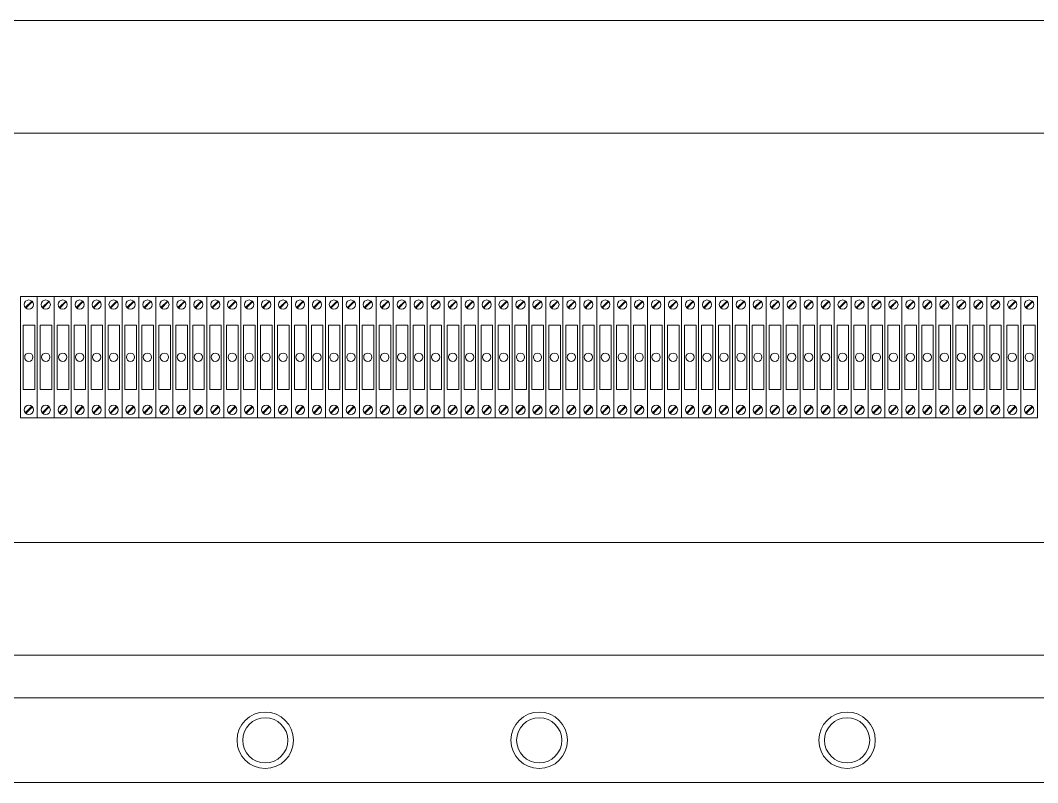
# Model space of a CAD drawing. Header units: millimetres. Extents: x 32626 to 72822, y 60047 to 123188.
# Drawn here: x 39534.2 to 39966.4, y 61212.8 to 61536.8 of the extents above; entities that cross this region are included whole.
import ezdxf

# ---------------------------------------------------------------- set-up
doc = ezdxf.new("R2010")
doc.units = ezdxf.units.MM
doc.header["$LTSCALE"] = 10
doc.layers.add('1轮廓实线层', color=7, linetype='Continuous', lineweight=18)

msp = doc.modelspace()

# ---------------------------------------------------------------- linework, layer by layer
at = {"layer": '1轮廓实线层'}
for p, q in [((40446.1, 61536.79), (39073.97, 61536.79)), ((40446.1, 61488.79), (39073.97, 61488.79)), ((39966.1, 61314.93), (39073.97, 61314.93)), ((40446.1, 61314.93), (39073.97, 61314.93)), ((40494.1, 61266.93), (39025.97, 61266.93)), ((38965.63, 61248.79), (40554.43, 61248.79)), ((38931.45, 61212.79), (40592.25, 61212.79))]:
    msp.add_line(p, q, dxfattribs=at)
at = {"layer": '1轮廓实线层', "lineweight": 13}
for p, q in [((39534.19, 61419.42), (39541.39, 61419.42)), ((39534.19, 61367.82), (39534.19, 61419.42)), ((39541.39, 61419.42), (39541.39, 61367.82)), ((39541.39, 61419.42), (39548.59, 61419.42)), ((39541.39, 61367.82), (39541.39, 61419.42)), ((39548.59, 61419.42), (39548.59, 61367.82)), ((39548.6, 61419.42), (39555.8, 61419.42)), ((39548.6, 61367.82), (39548.6, 61419.42)), ((39555.8, 61419.42), (39555.8, 61367.82)), ((39555.8, 61419.42), (39563, 61419.42)), ((39555.8, 61367.82), (39555.8, 61419.42)), ((39563, 61419.42), (39563, 61367.82)), ((39563, 61419.42), (39570.2, 61419.42)), ((39563, 61367.82), (39563, 61419.42)), ((39570.2, 61419.42), (39570.2, 61367.82)), ((39570.2, 61419.42), (39577.4, 61419.42)), ((39570.2, 61367.82), (39570.2, 61419.42)), ((39577.4, 61419.42), (39577.4, 61367.82)), ((39577.4, 61419.42), (39584.6, 61419.42)), ((39577.4, 61367.82), (39577.4, 61419.42)), ((39584.6, 61419.42), (39584.6, 61367.82)), ((39584.6, 61419.42), (39591.8, 61419.42)), ((39584.6, 61367.82), (39584.6, 61419.42)), ((39591.8, 61419.42), (39591.8, 61367.82)), ((39591.81, 61419.42), (39599.01, 61419.42)), ((39591.81, 61367.82), (39591.81, 61419.42)), ((39599.01, 61419.42), (39599.01, 61367.82)), ((39599.01, 61419.42), (39606.21, 61419.42)), ((39599.01, 61367.82), (39599.01, 61419.42)), ((39606.21, 61419.42), (39606.21, 61367.82)), ((39606.21, 61419.42), (39613.41, 61419.42)), ((39606.21, 61367.82), (39606.21, 61419.42)), ((39613.41, 61419.42), (39613.41, 61367.82)), ((39613.41, 61419.42), (39620.61, 61419.42)), ((39613.41, 61367.82), (39613.41, 61419.42)), ((39620.61, 61419.42), (39620.61, 61367.82)), ((39620.61, 61419.42), (39627.81, 61419.42)), ((39620.61, 61367.82), (39620.61, 61419.42)), ((39627.81, 61419.42), (39627.81, 61367.82)), ((39627.81, 61419.42), (39635.01, 61419.42)), ((39627.81, 61367.82), (39627.81, 61419.42)), ((39635.01, 61419.42), (39635.01, 61367.82)), ((39635.02, 61419.42), (39642.22, 61419.42)), ((39635.02, 61367.82), (39635.02, 61419.42)), ((39642.22, 61419.42), (39642.22, 61367.82)), ((39642.22, 61419.42), (39649.42, 61419.42)), ((39642.22, 61367.82), (39642.22, 61419.42)), ((39649.42, 61419.42), (39649.42, 61367.82)), ((39649.42, 61419.42), (39656.62, 61419.42)), ((39649.42, 61367.82), (39649.42, 61419.42)), ((39656.62, 61419.42), (39656.62, 61367.82)), ((39656.62, 61419.42), (39663.82, 61419.42)), ((39656.62, 61367.82), (39656.62, 61419.42)), ((39663.82, 61419.42), (39663.82, 61367.82)), ((39663.82, 61419.42), (39671.02, 61419.42)), ((39663.82, 61367.82), (39663.82, 61419.42)), ((39671.02, 61419.42), (39671.02, 61367.82)), ((39671.02, 61419.42), (39678.22, 61419.42)), ((39671.02, 61367.82), (39671.02, 61419.42)), ((39678.22, 61419.42), (39678.22, 61367.82)), ((39678.22, 61419.42), (39685.42, 61419.42)), ((39678.22, 61367.82), (39678.22, 61419.42)), ((39685.42, 61419.42), (39685.42, 61367.82)), ((39685.43, 61419.42), (39692.63, 61419.42)), ((39685.43, 61367.82), (39685.43, 61419.42)), ((39692.63, 61419.42), (39692.63, 61367.82)), ((39692.63, 61419.42), (39699.83, 61419.42)), ((39692.63, 61367.82), (39692.63, 61419.42)), ((39699.83, 61419.42), (39699.83, 61367.82)), ((39699.83, 61419.42), (39707.03, 61419.42)), ((39699.83, 61367.82), (39699.83, 61419.42)), ((39707.03, 61419.42), (39707.03, 61367.82)), ((39707.03, 61419.42), (39714.23, 61419.42)), ((39707.03, 61367.82), (39707.03, 61419.42)), ((39714.23, 61419.42), (39714.23, 61367.82)), ((39714.3, 61419.42), (39721.5, 61419.42)), ((39721.5, 61419.42), (39721.5, 61367.82)), ((39721.5, 61419.42), (39728.7, 61419.42)), ((39721.5, 61367.82), (39721.5, 61419.42)), ((39728.7, 61419.42), (39728.7, 61367.82)), ((39728.7, 61419.42), (39735.9, 61419.42)), ((39728.7, 61367.82), (39728.7, 61419.42)), ((39735.9, 61419.42), (39735.9, 61367.82)), ((39735.9, 61419.42), (39743.1, 61419.42)), ((39735.9, 61367.82), (39735.9, 61419.42)), ((39743.1, 61419.42), (39743.1, 61367.82)), ((39743.1, 61419.42), (39750.3, 61419.42)), ((39743.1, 61367.82), (39743.1, 61419.42)), ((39750.3, 61419.42), (39750.3, 61367.82)), ((39750.31, 61419.42), (39757.51, 61419.42)), ((39750.31, 61367.82), (39750.31, 61419.42)), ((39757.51, 61419.42), (39757.51, 61367.82)), ((39757.51, 61419.42), (39764.71, 61419.42)), ((39757.51, 61367.82), (39757.51, 61419.42)), ((39764.71, 61419.42), (39764.71, 61367.82)), ((39764.71, 61419.42), (39771.91, 61419.42)), ((39764.71, 61367.82), (39764.71, 61419.42)), ((39771.91, 61419.42), (39771.91, 61367.82)), ((39771.91, 61419.42), (39779.11, 61419.42)), ((39771.91, 61367.82), (39771.91, 61419.42)), ((39779.11, 61419.42), (39779.11, 61367.82)), ((39779.11, 61419.42), (39786.31, 61419.42)), ((39779.11, 61367.82), (39779.11, 61419.42)), ((39786.31, 61419.42), (39786.31, 61367.82)), ((39786.31, 61419.42), (39793.51, 61419.42)), ((39786.31, 61367.82), (39786.31, 61419.42)), ((39793.51, 61419.42), (39793.51, 61367.82)), ((39793.51, 61419.42), (39800.71, 61419.42)), ((39793.51, 61367.82), (39793.51, 61419.42)), ((39800.71, 61419.42), (39800.71, 61367.82)), ((39800.72, 61419.42), (39807.92, 61419.42)), ((39800.72, 61367.82), (39800.72, 61419.42)), ((39807.92, 61419.42), (39807.92, 61367.82)), ((39807.92, 61419.42), (39815.12, 61419.42)), ((39807.92, 61367.82), (39807.92, 61419.42)), ((39815.12, 61419.42), (39815.12, 61367.82)), ((39815.12, 61419.42), (39822.32, 61419.42)), ((39815.12, 61367.82), (39815.12, 61419.42)), ((39822.32, 61419.42), (39822.32, 61367.82)), ((39822.32, 61419.42), (39829.52, 61419.42)), ((39822.32, 61367.82), (39822.32, 61419.42)), ((39829.52, 61419.42), (39829.52, 61367.82)), ((39829.52, 61419.42), (39836.72, 61419.42)), ((39829.52, 61367.82), (39829.52, 61419.42)), ((39836.72, 61419.42), (39836.72, 61367.82)), ((39836.72, 61419.42), (39843.92, 61419.42)), ((39836.72, 61367.82), (39836.72, 61419.42)), ((39843.92, 61419.42), (39843.92, 61367.82)), ((39843.93, 61419.42), (39851.13, 61419.42)), ((39843.93, 61367.82), (39843.93, 61419.42)), ((39851.13, 61419.42), (39851.13, 61367.82)), ((39851.13, 61419.42), (39858.33, 61419.42)), ((39851.13, 61367.82), (39851.13, 61419.42)), ((39858.33, 61419.42), (39858.33, 61367.82)), ((39858.33, 61419.42), (39865.53, 61419.42)), ((39858.33, 61367.82), (39858.33, 61419.42)), ((39865.53, 61419.42), (39865.53, 61367.82)), ((39865.53, 61367.82), (39865.53, 61419.42)), ((39865.53, 61419.42), (39872.73, 61419.42)), ((39865.53, 61367.82), (39865.53, 61419.42)), ((39872.73, 61419.42), (39872.73, 61367.82)), ((39872.73, 61419.42), (39879.93, 61419.42)), ((39872.73, 61367.82), (39872.73, 61419.42)), ((39879.93, 61419.42), (39879.93, 61367.82)), ((39879.94, 61419.42), (39887.14, 61419.42)), ((39879.94, 61367.82), (39879.94, 61419.42)), ((39887.14, 61419.42), (39887.14, 61367.82)), ((39887.14, 61419.42), (39894.34, 61419.42)), ((39887.14, 61367.82), (39887.14, 61419.42)), ((39894.34, 61419.42), (39894.34, 61367.82)), ((39894.34, 61419.42), (39901.54, 61419.42)), ((39894.34, 61367.82), (39894.34, 61419.42)), ((39901.54, 61419.42), (39901.54, 61367.82)), ((39901.54, 61419.42), (39908.74, 61419.42)), ((39901.54, 61367.82), (39901.54, 61419.42)), ((39908.74, 61419.42), (39908.74, 61367.82)), ((39908.74, 61419.42), (39915.94, 61419.42)), ((39908.74, 61367.82), (39908.74, 61419.42)), ((39915.94, 61419.42), (39915.94, 61367.82)), ((39915.94, 61419.42), (39923.14, 61419.42)), ((39915.94, 61367.82), (39915.94, 61419.42)), ((39923.14, 61419.42), (39923.14, 61367.82)), ((39923.21, 61419.42), (39930.41, 61419.42)), ((39930.41, 61419.42), (39930.41, 61367.82)), ((39930.41, 61419.42), (39937.61, 61419.42)), ((39930.41, 61367.82), (39930.41, 61419.42)), ((39937.61, 61419.42), (39937.61, 61367.82)), ((39937.61, 61419.42), (39944.81, 61419.42)), ((39937.61, 61367.82), (39937.61, 61419.42)), ((39944.81, 61419.42), (39944.81, 61367.82)), ((39944.81, 61419.42), (39952.01, 61419.42)), ((39944.81, 61367.82), (39944.81, 61419.42)), ((39952.01, 61419.42), (39952.01, 61367.82)), ((39952.02, 61419.42), (39959.22, 61419.42)), ((39952.02, 61367.82), (39952.02, 61419.42)), ((39959.22, 61419.42), (39959.22, 61367.82)), ((39959.22, 61419.42), (39966.42, 61419.42)), ((39959.22, 61367.82), (39959.22, 61419.42)), ((39966.42, 61419.42), (39966.42, 61367.82)), ((39536.29, 61414.74), (39539.05, 61417.49)), ((39536.54, 61414.49), (39539.29, 61417.25)), ((39543.5, 61414.74), (39546.25, 61417.49)), ((39543.74, 61414.49), (39546.49, 61417.25)), ((39550.7, 61414.74), (39553.45, 61417.49)), ((39550.94, 61414.49), (39553.7, 61417.25)), ((39557.9, 61414.74), (39560.66, 61417.49)), ((39558.14, 61414.49), (39560.9, 61417.25)), ((39565.1, 61414.74), (39567.86, 61417.49)), ((39565.34, 61414.49), (39568.1, 61417.25)), ((39572.3, 61414.74), (39575.06, 61417.49)), ((39572.54, 61414.49), (39575.3, 61417.25)), ((39579.5, 61414.74), (39582.26, 61417.49)), ((39579.74, 61414.49), (39582.5, 61417.25)), ((39586.7, 61414.74), (39589.46, 61417.49)), ((39586.95, 61414.49), (39589.7, 61417.25)), ((39593.91, 61414.74), (39596.66, 61417.49)), ((39594.15, 61414.49), (39596.91, 61417.25)), ((39601.11, 61414.74), (39603.87, 61417.49)), ((39601.35, 61414.49), (39604.11, 61417.25)), ((39608.31, 61414.74), (39611.07, 61417.49)), ((39608.55, 61414.49), (39611.31, 61417.25)), ((39615.51, 61414.74), (39618.27, 61417.49)), ((39615.75, 61414.49), (39618.51, 61417.25)), ((39622.71, 61414.74), (39625.47, 61417.49)), ((39622.95, 61414.49), (39625.71, 61417.25)), ((39629.91, 61414.74), (39632.67, 61417.49)), ((39630.16, 61414.49), (39632.91, 61417.25)), ((39637.12, 61414.74), (39639.87, 61417.49)), ((39637.36, 61414.49), (39640.12, 61417.25)), ((39644.32, 61414.74), (39647.08, 61417.49)), ((39644.56, 61414.49), (39647.32, 61417.25)), ((39651.52, 61414.74), (39654.28, 61417.49)), ((39651.76, 61414.49), (39654.52, 61417.25)), ((39658.72, 61414.74), (39661.48, 61417.49)), ((39658.96, 61414.49), (39661.72, 61417.25)), ((39665.92, 61414.74), (39668.68, 61417.49)), ((39666.16, 61414.49), (39668.92, 61417.25)), ((39673.12, 61414.74), (39675.88, 61417.49)), ((39673.37, 61414.49), (39676.12, 61417.25)), ((39680.33, 61414.74), (39683.08, 61417.49)), ((39680.57, 61414.49), (39683.33, 61417.25)), ((39687.53, 61414.74), (39690.28, 61417.49)), ((39687.77, 61414.49), (39690.53, 61417.25)), ((39694.73, 61414.74), (39697.49, 61417.49)), ((39694.97, 61414.49), (39697.73, 61417.25)), ((39701.93, 61414.74), (39704.69, 61417.49)), ((39702.17, 61414.49), (39704.93, 61417.25)), ((39709.13, 61414.74), (39711.89, 61417.49)), ((39709.37, 61414.49), (39712.13, 61417.25)), ((39716.4, 61414.74), (39719.16, 61417.49)), ((39716.64, 61414.49), (39719.4, 61417.25)), ((39723.6, 61414.74), (39726.36, 61417.49)), ((39723.84, 61414.49), (39726.6, 61417.25)), ((39730.8, 61414.74), (39733.56, 61417.49)), ((39731.04, 61414.49), (39733.8, 61417.25)), ((39738, 61414.74), (39740.76, 61417.49)), ((39738.24, 61414.49), (39741, 61417.25)), ((39745.2, 61414.74), (39747.96, 61417.49)), ((39745.45, 61414.49), (39748.2, 61417.25)), ((39752.41, 61414.74), (39755.16, 61417.49)), ((39752.65, 61414.49), (39755.41, 61417.25)), ((39759.61, 61414.74), (39762.37, 61417.49)), ((39759.85, 61414.49), (39762.61, 61417.25)), ((39766.81, 61414.74), (39769.57, 61417.49)), ((39767.05, 61414.49), (39769.81, 61417.25)), ((39774.01, 61414.74), (39776.77, 61417.49)), ((39774.25, 61414.49), (39777.01, 61417.25)), ((39781.21, 61414.74), (39783.97, 61417.49)), ((39781.45, 61414.49), (39784.21, 61417.25)), ((39788.41, 61414.74), (39791.17, 61417.49)), ((39788.66, 61414.49), (39791.41, 61417.25)), ((39795.62, 61414.74), (39798.37, 61417.49)), ((39795.86, 61414.49), (39798.62, 61417.25)), ((39802.82, 61414.74), (39805.57, 61417.49)), ((39803.06, 61414.49), (39805.82, 61417.25)), ((39810.02, 61414.74), (39812.78, 61417.49)), ((39810.26, 61414.49), (39813.02, 61417.25)), ((39817.22, 61414.74), (39819.98, 61417.49)), ((39817.46, 61414.49), (39820.22, 61417.25)), ((39824.42, 61414.74), (39827.18, 61417.49)), ((39824.66, 61414.49), (39827.42, 61417.25)), ((39831.62, 61414.74), (39834.38, 61417.49)), ((39831.87, 61414.49), (39834.62, 61417.25)), ((39838.82, 61414.74), (39841.58, 61417.49)), ((39839.07, 61414.49), (39841.82, 61417.25)), ((39846.03, 61414.74), (39848.78, 61417.49)), ((39846.27, 61414.49), (39849.03, 61417.25)), ((39853.23, 61414.74), (39855.99, 61417.49)), ((39853.47, 61414.49), (39856.23, 61417.25)), ((39860.43, 61414.74), (39863.19, 61417.49)), ((39860.67, 61414.49), (39863.43, 61417.25)), ((39867.63, 61414.74), (39870.39, 61417.49)), ((39867.87, 61414.49), (39870.63, 61417.25)), ((39874.83, 61414.74), (39877.59, 61417.49)), ((39875.08, 61414.49), (39877.83, 61417.25)), ((39882.04, 61414.74), (39884.79, 61417.49)), ((39882.28, 61414.49), (39885.04, 61417.25)), ((39889.24, 61414.74), (39892, 61417.49)), ((39889.48, 61414.49), (39892.24, 61417.25)), ((39896.44, 61414.74), (39899.2, 61417.49)), ((39896.68, 61414.49), (39899.44, 61417.25)), ((39903.64, 61414.74), (39906.4, 61417.49)), ((39903.88, 61414.49), (39906.64, 61417.25)), ((39910.84, 61414.74), (39913.6, 61417.49)), ((39911.08, 61414.49), (39913.84, 61417.25)), ((39918.04, 61414.74), (39920.8, 61417.49)), ((39918.29, 61414.49), (39921.04, 61417.25)), ((39925.31, 61414.74), (39928.07, 61417.49)), ((39925.55, 61414.49), (39928.31, 61417.25)), ((39932.51, 61414.74), (39935.27, 61417.49)), ((39932.75, 61414.49), (39935.51, 61417.25)), ((39939.71, 61414.74), (39942.47, 61417.49)), ((39939.95, 61414.49), (39942.71, 61417.25)), ((39946.91, 61414.74), (39949.67, 61417.49)), ((39947.16, 61414.49), (39949.91, 61417.25)), ((39954.12, 61414.74), (39956.87, 61417.49)), ((39954.36, 61414.49), (39957.12, 61417.25)), ((39961.32, 61414.74), (39964.08, 61417.49)), ((39961.56, 61414.49), (39964.32, 61417.25)), ((39536.29, 61369.98), (39539.05, 61372.74)), ((39536.54, 61369.74), (39539.29, 61372.5)), ((39543.5, 61369.98), (39546.25, 61372.74)), ((39543.74, 61369.74), (39546.49, 61372.5)), ((39550.7, 61369.98), (39553.45, 61372.74)), ((39550.94, 61369.74), (39553.7, 61372.5)), ((39557.9, 61369.98), (39560.66, 61372.74)), ((39558.14, 61369.74), (39560.9, 61372.5)), ((39565.1, 61369.98), (39567.86, 61372.74)), ((39565.34, 61369.74), (39568.1, 61372.5)), ((39572.3, 61369.98), (39575.06, 61372.74)), ((39572.54, 61369.74), (39575.3, 61372.5)), ((39579.5, 61369.98), (39582.26, 61372.74)), ((39579.74, 61369.74), (39582.5, 61372.5)), ((39586.7, 61369.98), (39589.46, 61372.74)), ((39586.95, 61369.74), (39589.7, 61372.5)), ((39593.91, 61369.98), (39596.66, 61372.74)), ((39594.15, 61369.74), (39596.91, 61372.5)), ((39601.11, 61369.98), (39603.87, 61372.74)), ((39601.35, 61369.74), (39604.11, 61372.5)), ((39608.31, 61369.98), (39611.07, 61372.74)), ((39608.55, 61369.74), (39611.31, 61372.5)), ((39615.51, 61369.98), (39618.27, 61372.74)), ((39615.75, 61369.74), (39618.51, 61372.5)), ((39622.71, 61369.98), (39625.47, 61372.74)), ((39622.95, 61369.74), (39625.71, 61372.5)), ((39629.91, 61369.98), (39632.67, 61372.74)), ((39630.16, 61369.74), (39632.91, 61372.5)), ((39637.12, 61369.98), (39639.87, 61372.74)), ((39637.36, 61369.74), (39640.12, 61372.5)), ((39644.32, 61369.98), (39647.08, 61372.74)), ((39644.56, 61369.74), (39647.32, 61372.5)), ((39651.52, 61369.98), (39654.28, 61372.74)), ((39651.76, 61369.74), (39654.52, 61372.5)), ((39658.72, 61369.98), (39661.48, 61372.74)), ((39658.96, 61369.74), (39661.72, 61372.5)), ((39665.92, 61369.98), (39668.68, 61372.74)), ((39666.16, 61369.74), (39668.92, 61372.5)), ((39673.12, 61369.98), (39675.88, 61372.74)), ((39673.37, 61369.74), (39676.12, 61372.5)), ((39680.33, 61369.98), (39683.08, 61372.74)), ((39680.57, 61369.74), (39683.33, 61372.5)), ((39687.53, 61369.98), (39690.28, 61372.74)), ((39687.77, 61369.74), (39690.53, 61372.5)), ((39694.73, 61369.98), (39697.49, 61372.74)), ((39694.97, 61369.74), (39697.73, 61372.5)), ((39701.93, 61369.98), (39704.69, 61372.74)), ((39702.17, 61369.74), (39704.93, 61372.5)), ((39709.13, 61369.98), (39711.89, 61372.74)), ((39709.37, 61369.74), (39712.13, 61372.5)), ((39716.4, 61369.98), (39719.16, 61372.74)), ((39716.64, 61369.74), (39719.4, 61372.5)), ((39723.6, 61369.98), (39726.36, 61372.74)), ((39723.84, 61369.74), (39726.6, 61372.5)), ((39730.8, 61369.98), (39733.56, 61372.74)), ((39731.04, 61369.74), (39733.8, 61372.5)), ((39738, 61369.98), (39740.76, 61372.74)), ((39738.24, 61369.74), (39741, 61372.5)), ((39745.2, 61369.98), (39747.96, 61372.74)), ((39745.45, 61369.74), (39748.2, 61372.5)), ((39752.41, 61369.98), (39755.16, 61372.74)), ((39752.65, 61369.74), (39755.41, 61372.5)), ((39759.61, 61369.98), (39762.37, 61372.74)), ((39759.85, 61369.74), (39762.61, 61372.5)), ((39766.81, 61369.98), (39769.57, 61372.74)), ((39767.05, 61369.74), (39769.81, 61372.5)), ((39774.01, 61369.98), (39776.77, 61372.74)), ((39774.25, 61369.74), (39777.01, 61372.5)), ((39781.21, 61369.98), (39783.97, 61372.74)), ((39781.45, 61369.74), (39784.21, 61372.5)), ((39788.41, 61369.98), (39791.17, 61372.74)), ((39788.66, 61369.74), (39791.41, 61372.5)), ((39795.62, 61369.98), (39798.37, 61372.74)), ((39795.86, 61369.74), (39798.62, 61372.5)), ((39802.82, 61369.98), (39805.57, 61372.74)), ((39803.06, 61369.74), (39805.82, 61372.5)), ((39810.02, 61369.98), (39812.78, 61372.74)), ((39810.26, 61369.74), (39813.02, 61372.5)), ((39817.22, 61369.98), (39819.98, 61372.74)), ((39817.46, 61369.74), (39820.22, 61372.5)), ((39824.42, 61369.98), (39827.18, 61372.74)), ((39824.66, 61369.74), (39827.42, 61372.5)), ((39831.62, 61369.98), (39834.38, 61372.74)), ((39831.87, 61369.74), (39834.62, 61372.5)), ((39838.82, 61369.98), (39841.58, 61372.74)), ((39839.07, 61369.74), (39841.82, 61372.5)), ((39846.03, 61369.98), (39848.78, 61372.74)), ((39846.27, 61369.74), (39849.03, 61372.5)), ((39853.23, 61369.98), (39855.99, 61372.74)), ((39853.47, 61369.74), (39856.23, 61372.5)), ((39860.43, 61369.98), (39863.19, 61372.74)), ((39860.67, 61369.74), (39863.43, 61372.5)), ((39867.63, 61369.98), (39870.39, 61372.74)), ((39867.87, 61369.74), (39870.63, 61372.5)), ((39874.83, 61369.98), (39877.59, 61372.74)), ((39875.08, 61369.74), (39877.83, 61372.5)), ((39882.04, 61369.98), (39884.79, 61372.74)), ((39882.28, 61369.74), (39885.04, 61372.5)), ((39889.24, 61369.98), (39892, 61372.74)), ((39889.48, 61369.74), (39892.24, 61372.5)), ((39896.44, 61369.98), (39899.2, 61372.74)), ((39896.68, 61369.74), (39899.44, 61372.5)), ((39903.64, 61369.98), (39906.4, 61372.74)), ((39903.88, 61369.74), (39906.64, 61372.5)), ((39910.84, 61369.98), (39913.6, 61372.74)), ((39911.08, 61369.74), (39913.84, 61372.5)), ((39918.04, 61369.98), (39920.8, 61372.74)), ((39918.29, 61369.74), (39921.04, 61372.5)), ((39925.31, 61369.98), (39928.07, 61372.74)), ((39925.55, 61369.74), (39928.31, 61372.5)), ((39932.51, 61369.98), (39935.27, 61372.74)), ((39932.75, 61369.74), (39935.51, 61372.5)), ((39939.71, 61369.98), (39942.47, 61372.74)), ((39939.95, 61369.74), (39942.71, 61372.5)), ((39946.91, 61369.98), (39949.67, 61372.74)), ((39947.16, 61369.74), (39949.91, 61372.5)), ((39954.12, 61369.98), (39956.87, 61372.74)), ((39954.36, 61369.74), (39957.12, 61372.5)), ((39961.32, 61369.98), (39964.08, 61372.74)), ((39961.56, 61369.74), (39964.32, 61372.5)), ((39541.39, 61367.82), (39534.19, 61367.82)), ((39548.59, 61367.82), (39541.39, 61367.82)), ((39555.8, 61367.82), (39548.6, 61367.82)), ((39563, 61367.82), (39555.8, 61367.82)), ((39570.2, 61367.82), (39563, 61367.82)), ((39577.4, 61367.82), (39570.2, 61367.82)), ((39584.6, 61367.82), (39577.4, 61367.82)), ((39591.8, 61367.82), (39584.6, 61367.82)), ((39599.01, 61367.82), (39591.81, 61367.82)), ((39606.21, 61367.82), (39599.01, 61367.82)), ((39613.41, 61367.82), (39606.21, 61367.82)), ((39620.61, 61367.82), (39613.41, 61367.82)), ((39627.81, 61367.82), (39620.61, 61367.82)), ((39635.01, 61367.82), (39627.81, 61367.82)), ((39642.22, 61367.82), (39635.02, 61367.82)), ((39649.42, 61367.82), (39642.22, 61367.82)), ((39656.62, 61367.82), (39649.42, 61367.82)), ((39663.82, 61367.82), (39656.62, 61367.82)), ((39671.02, 61367.82), (39663.82, 61367.82)), ((39678.22, 61367.82), (39671.02, 61367.82)), ((39685.42, 61367.82), (39678.22, 61367.82)), ((39692.63, 61367.82), (39685.43, 61367.82)), ((39699.83, 61367.82), (39692.63, 61367.82)), ((39707.03, 61367.82), (39699.83, 61367.82)), ((39714.23, 61367.82), (39707.03, 61367.82)), ((39721.5, 61367.82), (39714.3, 61367.82)), ((39728.7, 61367.82), (39721.5, 61367.82)), ((39735.9, 61367.82), (39728.7, 61367.82)), ((39743.1, 61367.82), (39735.9, 61367.82)), ((39750.3, 61367.82), (39743.1, 61367.82)), ((39757.51, 61367.82), (39750.31, 61367.82)), ((39764.71, 61367.82), (39757.51, 61367.82)), ((39771.91, 61367.82), (39764.71, 61367.82)), ((39779.11, 61367.82), (39771.91, 61367.82)), ((39786.31, 61367.82), (39779.11, 61367.82)), ((39793.51, 61367.82), (39786.31, 61367.82)), ((39800.71, 61367.82), (39793.51, 61367.82)), ((39807.92, 61367.82), (39800.72, 61367.82)), ((39815.12, 61367.82), (39807.92, 61367.82)), ((39822.32, 61367.82), (39815.12, 61367.82)), ((39829.52, 61367.82), (39822.32, 61367.82)), ((39836.72, 61367.82), (39829.52, 61367.82)), ((39843.92, 61367.82), (39836.72, 61367.82)), ((39851.13, 61367.82), (39843.93, 61367.82)), ((39858.33, 61367.82), (39851.13, 61367.82)), ((39865.53, 61367.82), (39858.33, 61367.82)), ((39872.73, 61367.82), (39865.53, 61367.82)), ((39879.93, 61367.82), (39872.73, 61367.82)), ((39887.14, 61367.82), (39879.94, 61367.82)), ((39894.34, 61367.82), (39887.14, 61367.82)), ((39901.54, 61367.82), (39894.34, 61367.82)), ((39908.74, 61367.82), (39901.54, 61367.82)), ((39915.94, 61367.82), (39908.74, 61367.82)), ((39923.14, 61367.82), (39915.94, 61367.82)), ((39930.41, 61367.82), (39923.21, 61367.82)), ((39937.61, 61367.82), (39930.41, 61367.82)), ((39944.81, 61367.82), (39937.61, 61367.82)), ((39952.01, 61367.82), (39944.81, 61367.82)), ((39959.22, 61367.82), (39952.02, 61367.82)), ((39966.42, 61367.82), (39959.22, 61367.82))]:
    msp.add_line(p, q, dxfattribs=at)
for points in [[(39535.43, 61407.21), (39540.33, 61407.21), (39540.33, 61379.9), (39535.43, 61379.9)], [(39542.64, 61407.21), (39547.53, 61407.21), (39547.53, 61379.9), (39542.64, 61379.9)], [(39549.84, 61407.21), (39554.73, 61407.21), (39554.73, 61379.9), (39549.84, 61379.9)], [(39557.04, 61407.21), (39561.94, 61407.21), (39561.94, 61379.9), (39557.04, 61379.9)], [(39564.24, 61407.21), (39569.14, 61407.21), (39569.14, 61379.9), (39564.24, 61379.9)], [(39571.44, 61407.21), (39576.34, 61407.21), (39576.34, 61379.9), (39571.44, 61379.9)], [(39578.64, 61407.21), (39583.54, 61407.21), (39583.54, 61379.9), (39578.64, 61379.9)], [(39585.85, 61407.21), (39590.74, 61407.21), (39590.74, 61379.9), (39585.85, 61379.9)], [(39593.05, 61407.21), (39597.94, 61407.21), (39597.94, 61379.9), (39593.05, 61379.9)], [(39600.25, 61407.21), (39605.15, 61407.21), (39605.15, 61379.9), (39600.25, 61379.9)], [(39607.45, 61407.21), (39612.35, 61407.21), (39612.35, 61379.9), (39607.45, 61379.9)], [(39614.65, 61407.21), (39619.55, 61407.21), (39619.55, 61379.9), (39614.65, 61379.9)], [(39621.85, 61407.21), (39626.75, 61407.21), (39626.75, 61379.9), (39621.85, 61379.9)], [(39629.06, 61407.21), (39633.95, 61407.21), (39633.95, 61379.9), (39629.06, 61379.9)], [(39636.26, 61407.21), (39641.15, 61407.21), (39641.15, 61379.9), (39636.26, 61379.9)], [(39643.46, 61407.21), (39648.36, 61407.21), (39648.36, 61379.9), (39643.46, 61379.9)], [(39650.66, 61407.21), (39655.56, 61407.21), (39655.56, 61379.9), (39650.66, 61379.9)], [(39657.86, 61407.21), (39662.76, 61407.21), (39662.76, 61379.9), (39657.86, 61379.9)], [(39665.06, 61407.21), (39669.96, 61407.21), (39669.96, 61379.9), (39665.06, 61379.9)], [(39672.27, 61407.21), (39677.16, 61407.21), (39677.16, 61379.9), (39672.27, 61379.9)], [(39679.47, 61407.21), (39684.36, 61407.21), (39684.36, 61379.9), (39679.47, 61379.9)], [(39686.67, 61407.21), (39691.56, 61407.21), (39691.56, 61379.9), (39686.67, 61379.9)], [(39693.87, 61407.21), (39698.77, 61407.21), (39698.77, 61379.9), (39693.87, 61379.9)], [(39701.07, 61407.21), (39705.97, 61407.21), (39705.97, 61379.9), (39701.07, 61379.9)], [(39708.27, 61407.21), (39713.17, 61407.21), (39713.17, 61379.9), (39708.27, 61379.9)], [(39715.54, 61407.21), (39720.44, 61407.21), (39720.44, 61379.9), (39715.54, 61379.9)], [(39722.74, 61407.21), (39727.64, 61407.21), (39727.64, 61379.9), (39722.74, 61379.9)], [(39729.94, 61407.21), (39734.84, 61407.21), (39734.84, 61379.9), (39729.94, 61379.9)], [(39737.14, 61407.21), (39742.04, 61407.21), (39742.04, 61379.9), (39737.14, 61379.9)], [(39744.35, 61407.21), (39749.24, 61407.21), (39749.24, 61379.9), (39744.35, 61379.9)], [(39751.55, 61407.21), (39756.44, 61407.21), (39756.44, 61379.9), (39751.55, 61379.9)], [(39758.75, 61407.21), (39763.64, 61407.21), (39763.64, 61379.9), (39758.75, 61379.9)], [(39765.95, 61407.21), (39770.85, 61407.21), (39770.85, 61379.9), (39765.95, 61379.9)], [(39773.15, 61407.21), (39778.05, 61407.21), (39778.05, 61379.9), (39773.15, 61379.9)], [(39780.35, 61407.21), (39785.25, 61407.21), (39785.25, 61379.9), (39780.35, 61379.9)], [(39787.55, 61407.21), (39792.45, 61407.21), (39792.45, 61379.9), (39787.55, 61379.9)], [(39794.76, 61407.21), (39799.65, 61407.21), (39799.65, 61379.9), (39794.76, 61379.9)], [(39801.96, 61407.21), (39806.85, 61407.21), (39806.85, 61379.9), (39801.96, 61379.9)], [(39809.16, 61407.21), (39814.06, 61407.21), (39814.06, 61379.9), (39809.16, 61379.9)], [(39816.36, 61407.21), (39821.26, 61407.21), (39821.26, 61379.9), (39816.36, 61379.9)], [(39823.56, 61407.21), (39828.46, 61407.21), (39828.46, 61379.9), (39823.56, 61379.9)], [(39830.76, 61407.21), (39835.66, 61407.21), (39835.66, 61379.9), (39830.76, 61379.9)], [(39837.97, 61407.21), (39842.86, 61407.21), (39842.86, 61379.9), (39837.97, 61379.9)], [(39845.17, 61407.21), (39850.06, 61407.21), (39850.06, 61379.9), (39845.17, 61379.9)], [(39852.37, 61407.21), (39857.27, 61407.21), (39857.27, 61379.9), (39852.37, 61379.9)], [(39859.57, 61407.21), (39864.47, 61407.21), (39864.47, 61379.9), (39859.57, 61379.9)], [(39866.77, 61407.21), (39871.67, 61407.21), (39871.67, 61379.9), (39866.77, 61379.9)], [(39873.98, 61407.21), (39878.87, 61407.21), (39878.87, 61379.9), (39873.98, 61379.9)], [(39881.18, 61407.21), (39886.07, 61407.21), (39886.07, 61379.9), (39881.18, 61379.9)], [(39888.38, 61407.21), (39893.28, 61407.21), (39893.28, 61379.9), (39888.38, 61379.9)], [(39895.58, 61407.21), (39900.48, 61407.21), (39900.48, 61379.9), (39895.58, 61379.9)], [(39902.78, 61407.21), (39907.68, 61407.21), (39907.68, 61379.9), (39902.78, 61379.9)], [(39909.98, 61407.21), (39914.88, 61407.21), (39914.88, 61379.9), (39909.98, 61379.9)], [(39917.19, 61407.21), (39922.08, 61407.21), (39922.08, 61379.9), (39917.19, 61379.9)], [(39924.45, 61407.21), (39929.35, 61407.21), (39929.35, 61379.9), (39924.45, 61379.9)], [(39931.65, 61407.21), (39936.55, 61407.21), (39936.55, 61379.9), (39931.65, 61379.9)], [(39938.85, 61407.21), (39943.75, 61407.21), (39943.75, 61379.9), (39938.85, 61379.9)], [(39946.06, 61407.21), (39950.95, 61407.21), (39950.95, 61379.9), (39946.06, 61379.9)], [(39953.26, 61407.21), (39958.15, 61407.21), (39958.15, 61379.9), (39953.26, 61379.9)], [(39960.46, 61407.21), (39965.36, 61407.21), (39965.36, 61379.9), (39960.46, 61379.9)]]:
    msp.add_lwpolyline(points, close=True, dxfattribs=at)
for centre, radius in [((39537.79, 61415.99), 1.95), ((39544.99, 61415.99), 1.95), ((39552.2, 61415.99), 1.95), ((39559.4, 61415.99), 1.95), ((39566.6, 61415.99), 1.95), ((39573.8, 61415.99), 1.95), ((39581, 61415.99), 1.95), ((39588.2, 61415.99), 1.95), ((39595.41, 61415.99), 1.95), ((39602.61, 61415.99), 1.95), ((39609.81, 61415.99), 1.95), ((39617.01, 61415.99), 1.95), ((39624.21, 61415.99), 1.95), ((39631.41, 61415.99), 1.95), ((39638.62, 61415.99), 1.95), ((39645.82, 61415.99), 1.95), ((39653.02, 61415.99), 1.95), ((39660.22, 61415.99), 1.95), ((39667.42, 61415.99), 1.95), ((39674.62, 61415.99), 1.95), ((39681.82, 61415.99), 1.95), ((39689.03, 61415.99), 1.95), ((39696.23, 61415.99), 1.95), ((39703.43, 61415.99), 1.95), ((39710.63, 61415.99), 1.95), ((39717.9, 61415.99), 1.95), ((39725.1, 61415.99), 1.95), ((39732.3, 61415.99), 1.95), ((39739.5, 61415.99), 1.95), ((39746.7, 61415.99), 1.95), ((39753.91, 61415.99), 1.95), ((39761.11, 61415.99), 1.95), ((39768.31, 61415.99), 1.95), ((39775.51, 61415.99), 1.95), ((39782.71, 61415.99), 1.95), ((39789.91, 61415.99), 1.95), ((39797.11, 61415.99), 1.95), ((39804.32, 61415.99), 1.95), ((39811.52, 61415.99), 1.95), ((39818.72, 61415.99), 1.95), ((39825.92, 61415.99), 1.95), ((39833.12, 61415.99), 1.95), ((39840.32, 61415.99), 1.95), ((39847.53, 61415.99), 1.95), ((39854.73, 61415.99), 1.95), ((39861.93, 61415.99), 1.95), ((39869.13, 61415.99), 1.95), ((39876.33, 61415.99), 1.95), ((39883.54, 61415.99), 1.95), ((39890.74, 61415.99), 1.95), ((39897.94, 61415.99), 1.95), ((39905.14, 61415.99), 1.95), ((39912.34, 61415.99), 1.95), ((39919.54, 61415.99), 1.95), ((39926.81, 61415.99), 1.95), ((39934.01, 61415.99), 1.95), ((39941.21, 61415.99), 1.95), ((39948.41, 61415.99), 1.95), ((39955.62, 61415.99), 1.95), ((39962.82, 61415.99), 1.95), ((39537.79, 61393.62), 1.76), ((39544.99, 61393.62), 1.76), ((39552.2, 61393.62), 1.76), ((39559.4, 61393.62), 1.76), ((39566.6, 61393.62), 1.76), ((39573.8, 61393.62), 1.76), ((39581, 61393.62), 1.76), ((39588.2, 61393.62), 1.76), ((39595.41, 61393.62), 1.76), ((39602.61, 61393.62), 1.76), ((39609.81, 61393.62), 1.76), ((39617.01, 61393.62), 1.76), ((39624.21, 61393.62), 1.76), ((39631.41, 61393.62), 1.76), ((39638.62, 61393.62), 1.76), ((39645.82, 61393.62), 1.76), ((39653.02, 61393.62), 1.76), ((39660.22, 61393.62), 1.76), ((39667.42, 61393.62), 1.76), ((39674.62, 61393.62), 1.76), ((39681.82, 61393.62), 1.76), ((39689.03, 61393.62), 1.76), ((39696.23, 61393.62), 1.76), ((39703.43, 61393.62), 1.76), ((39710.63, 61393.62), 1.76), ((39717.9, 61393.62), 1.76), ((39725.1, 61393.62), 1.76), ((39732.3, 61393.62), 1.76), ((39739.5, 61393.62), 1.76), ((39746.7, 61393.62), 1.76), ((39753.91, 61393.62), 1.76), ((39761.11, 61393.62), 1.76), ((39768.31, 61393.62), 1.76), ((39775.51, 61393.62), 1.76), ((39782.71, 61393.62), 1.76), ((39789.91, 61393.62), 1.76), ((39797.11, 61393.62), 1.76), ((39804.32, 61393.62), 1.76), ((39811.52, 61393.62), 1.76), ((39818.72, 61393.62), 1.76), ((39825.92, 61393.62), 1.76), ((39833.12, 61393.62), 1.76), ((39840.32, 61393.62), 1.76), ((39847.53, 61393.62), 1.76), ((39854.73, 61393.62), 1.76), ((39861.93, 61393.62), 1.76), ((39869.13, 61393.62), 1.76), ((39876.33, 61393.62), 1.76), ((39883.54, 61393.62), 1.76), ((39890.74, 61393.62), 1.76), ((39897.94, 61393.62), 1.76), ((39905.14, 61393.62), 1.76), ((39912.34, 61393.62), 1.76), ((39919.54, 61393.62), 1.76), ((39926.81, 61393.62), 1.76), ((39934.01, 61393.62), 1.76), ((39941.21, 61393.62), 1.76), ((39948.41, 61393.62), 1.76), ((39955.62, 61393.62), 1.76), ((39962.82, 61393.62), 1.76), ((39537.79, 61371.24), 1.95), ((39544.99, 61371.24), 1.95), ((39552.2, 61371.24), 1.95), ((39559.4, 61371.24), 1.95), ((39566.6, 61371.24), 1.95), ((39573.8, 61371.24), 1.95), ((39581, 61371.24), 1.95), ((39588.2, 61371.24), 1.95), ((39595.41, 61371.24), 1.95), ((39602.61, 61371.24), 1.95), ((39609.81, 61371.24), 1.95), ((39617.01, 61371.24), 1.95), ((39624.21, 61371.24), 1.95), ((39631.41, 61371.24), 1.95), ((39638.62, 61371.24), 1.95), ((39645.82, 61371.24), 1.95), ((39653.02, 61371.24), 1.95), ((39660.22, 61371.24), 1.95), ((39667.42, 61371.24), 1.95), ((39674.62, 61371.24), 1.95), ((39681.82, 61371.24), 1.95), ((39689.03, 61371.24), 1.95), ((39696.23, 61371.24), 1.95), ((39703.43, 61371.24), 1.95), ((39710.63, 61371.24), 1.95), ((39717.9, 61371.24), 1.95), ((39725.1, 61371.24), 1.95), ((39732.3, 61371.24), 1.95), ((39739.5, 61371.24), 1.95), ((39746.7, 61371.24), 1.95), ((39753.91, 61371.24), 1.95), ((39761.11, 61371.24), 1.95), ((39768.31, 61371.24), 1.95), ((39775.51, 61371.24), 1.95), ((39782.71, 61371.24), 1.95), ((39789.91, 61371.24), 1.95), ((39797.11, 61371.24), 1.95), ((39804.32, 61371.24), 1.95), ((39811.52, 61371.24), 1.95), ((39818.72, 61371.24), 1.95), ((39825.92, 61371.24), 1.95), ((39833.12, 61371.24), 1.95), ((39840.32, 61371.24), 1.95), ((39847.53, 61371.24), 1.95), ((39854.73, 61371.24), 1.95), ((39861.93, 61371.24), 1.95), ((39869.13, 61371.24), 1.95), ((39876.33, 61371.24), 1.95), ((39883.54, 61371.24), 1.95), ((39890.74, 61371.24), 1.95), ((39897.94, 61371.24), 1.95), ((39905.14, 61371.24), 1.95), ((39912.34, 61371.24), 1.95), ((39919.54, 61371.24), 1.95), ((39926.81, 61371.24), 1.95), ((39934.01, 61371.24), 1.95), ((39941.21, 61371.24), 1.95), ((39948.41, 61371.24), 1.95), ((39955.62, 61371.24), 1.95), ((39962.82, 61371.24), 1.95)]:
    msp.add_circle(centre, radius, dxfattribs=at)
at = {"layer": '1轮廓实线层'}
for centre, radius in [((39638.25, 61230.79), 12), ((39754.65, 61230.79), 12), ((39885.45, 61230.79), 12), ((39638.25, 61230.79), 9.6), ((39754.65, 61230.79), 9.6), ((39885.45, 61230.79), 9.6)]:
    msp.add_circle(centre, radius, dxfattribs=at)

doc.saveas('drawing.dxf')
